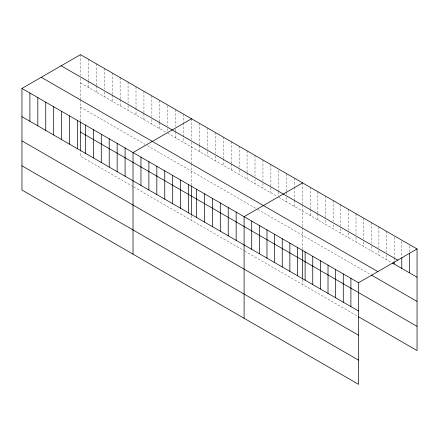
<?xml version="1.0" encoding="UTF-8"?>
<svg xmlns="http://www.w3.org/2000/svg" width="439" height="439" viewBox="0 0 439 439"><rect width="100%" height="100%" fill="white"/><g stroke="black" fill="none" stroke-linecap="round" stroke-linejoin="round"><path stroke-width="0.33" stroke-dasharray="2.19 1.65" d="M80.469 82.894L166.041 132.298M167.742 133.275L277.113 196.425M278.809 197.402L391.813 262.648M80.469 107.1L145.073 144.398M147.339 145.704L257.276 209.178M257.847 209.502L370.686 274.655M133.171 186.668L80.469 156.246L80.469 151.537M133.736 186.998L244.243 250.795M244.808 251.124L357.78 316.343M409.422 245.911L409.422 251.964M401.789 241.505L401.789 256.299M394.162 237.104L394.162 257.276M394.162 257.951L394.162 261.309M386.534 231.353L386.534 252.2M386.534 254.889L386.534 259.597M378.906 226.947L378.906 247.794M378.906 250.482L378.906 255.191M371.273 222.54L371.273 243.393M371.273 246.081L371.273 250.79M363.646 218.139L363.646 238.986M363.646 241.675L363.646 246.383M356.018 213.733L356.018 234.58M356.018 237.269L356.018 241.977M348.385 209.326L348.385 230.179M348.385 232.868L348.385 237.576M340.757 204.925L340.757 225.772M340.757 228.461L340.757 233.169M333.13 200.519L333.13 221.366M333.13 224.73L333.13 228.763M325.502 196.112L325.502 217.634M325.502 220.323L325.502 224.362M317.869 191.711L317.869 213.228M317.869 213.903L317.869 219.955M310.241 187.305L310.241 208.827M310.241 209.496L310.241 215.549M302.614 182.898L302.614 204.42M302.614 205.095L302.614 226.612M302.614 227.956L302.614 249.418M302.614 279.791L302.614 284.499M294.679 178.322L294.679 186.388M294.679 187.063L294.679 199.838M294.679 200.513L294.679 206.566M286.744 173.74L286.744 191.223M286.744 191.898L286.744 194.587M286.744 197.276L286.744 201.984M278.809 170.502L278.809 190.68M278.809 191.349L278.809 195.388M270.879 164.581L270.879 192.825M262.945 159.999L262.945 180.846M262.945 183.535L262.945 188.243M255.01 155.417L255.01 176.264M255.01 178.953L255.01 183.661M247.075 150.835L247.075 172.357M247.075 173.032L247.075 179.085M239.145 146.258L239.145 167.105M239.145 169.794L239.145 174.502M231.21 141.676L231.21 163.198M231.21 163.868L231.21 169.92M223.275 137.094L223.275 157.941M223.275 158.616L223.275 165.338M215.34 132.518L215.34 153.365M215.34 156.054L215.34 160.762M207.411 127.936L207.411 148.783M207.411 151.471L207.411 156.18M199.476 123.354L199.476 144.875M199.476 145.545L199.476 151.598M191.541 118.771L191.541 139.624M191.541 142.313L191.541 163.154M191.541 163.829L191.541 185.291M191.541 215.664L191.541 220.373M183.606 114.195L183.606 122.261M183.606 122.936L183.606 142.439M175.671 109.613L175.671 126.427M175.671 129.115L175.671 131.135M175.671 131.804L175.671 137.857M167.742 105.706L167.742 125.878M167.742 128.572L167.742 131.93M159.807 100.454L159.807 121.971M159.807 122.646L159.807 128.698M151.872 95.872L151.872 116.719M151.872 119.408L151.872 124.116M143.937 91.29L143.937 112.812M143.937 113.481L143.937 119.534M136.008 86.713L136.008 107.56M136.008 108.23L136.008 114.958M128.073 82.131L128.073 102.978M128.073 105.667L128.073 110.376M120.138 77.549L120.138 99.071M120.138 99.741L120.138 105.794M112.203 72.967L112.203 94.489M112.203 95.164L112.203 101.217M104.268 68.391L104.268 89.238M104.268 91.927L104.268 96.635M96.339 63.809L96.339 85.331M96.339 86L96.339 92.053M88.404 59.227L88.404 80.749M88.404 81.418L88.404 87.471M80.469 54.65L80.469 75.497M80.469 78.186L80.469 99.027M80.469 99.702L80.469 121.164"/><path stroke-width="0.66" d="M21.95 88.431L358.531 282.754L358.531 384.35L21.95 190.032L21.95 88.431L80.469 54.65L417.05 248.968L417.05 350.569L358.367 316.684M191.541 118.771L133.022 152.558L133.022 254.154M302.614 182.898L244.095 216.685L244.095 318.28M358.531 282.754L417.05 248.968M61.158 65.795L397.739 260.118M392.4 262.983L417.05 277.218M41.261 77.286L377.842 271.609M371.273 274.995L417.05 301.423M80.469 132.04L417.05 326.358M21.95 116.681L358.531 310.999M21.95 140.886L358.531 335.209M21.95 165.821L358.531 360.145M409.422 253.308L409.422 272.811M401.789 257.644L401.789 268.405M394.162 261.984L394.162 264.004M350.904 278.353L350.904 306.598M343.271 273.947L343.271 302.191M335.643 269.541L335.643 297.785M328.015 265.14L328.015 293.384M320.382 260.733L320.382 288.977M312.755 256.327L312.755 284.571M305.127 251.926L305.127 280.17M302.614 250.06L302.614 279.116M297.499 247.519L297.499 275.763M289.866 243.113L289.866 271.357M282.239 238.712L282.239 266.956M274.611 234.305L274.611 262.549M266.983 229.899L266.983 258.143M259.35 225.498L259.35 253.742M251.723 221.091L251.723 249.336M236.16 212.108L236.16 240.352M228.225 207.526L228.225 235.77M220.29 202.944L220.29 231.188M212.361 198.362L212.361 226.612M204.426 193.786L204.426 222.03M196.491 189.204L196.491 217.448M191.541 185.933L191.541 214.989M188.556 184.621L188.556 212.866M180.621 180.045L180.621 208.289M172.692 175.463L172.692 203.707M164.757 170.881L164.757 199.125M156.822 166.304L156.822 194.548M148.887 161.722L148.887 189.966M140.957 157.14L140.957 185.384M125.088 147.981L125.088 176.226M117.153 143.399L117.153 171.644M109.223 138.817L109.223 167.061M101.288 134.241L101.288 162.485M93.353 129.659L93.353 157.903M85.418 125.077L85.418 153.321M80.469 121.806L80.469 150.862M77.483 120.495L77.483 148.744M69.554 115.918L69.554 144.162M61.619 111.336L61.619 139.58M53.684 106.754L53.684 134.998M45.749 102.177L45.749 130.421M37.82 97.595L37.82 125.839M29.885 93.013L29.885 121.257"/></g></svg>
